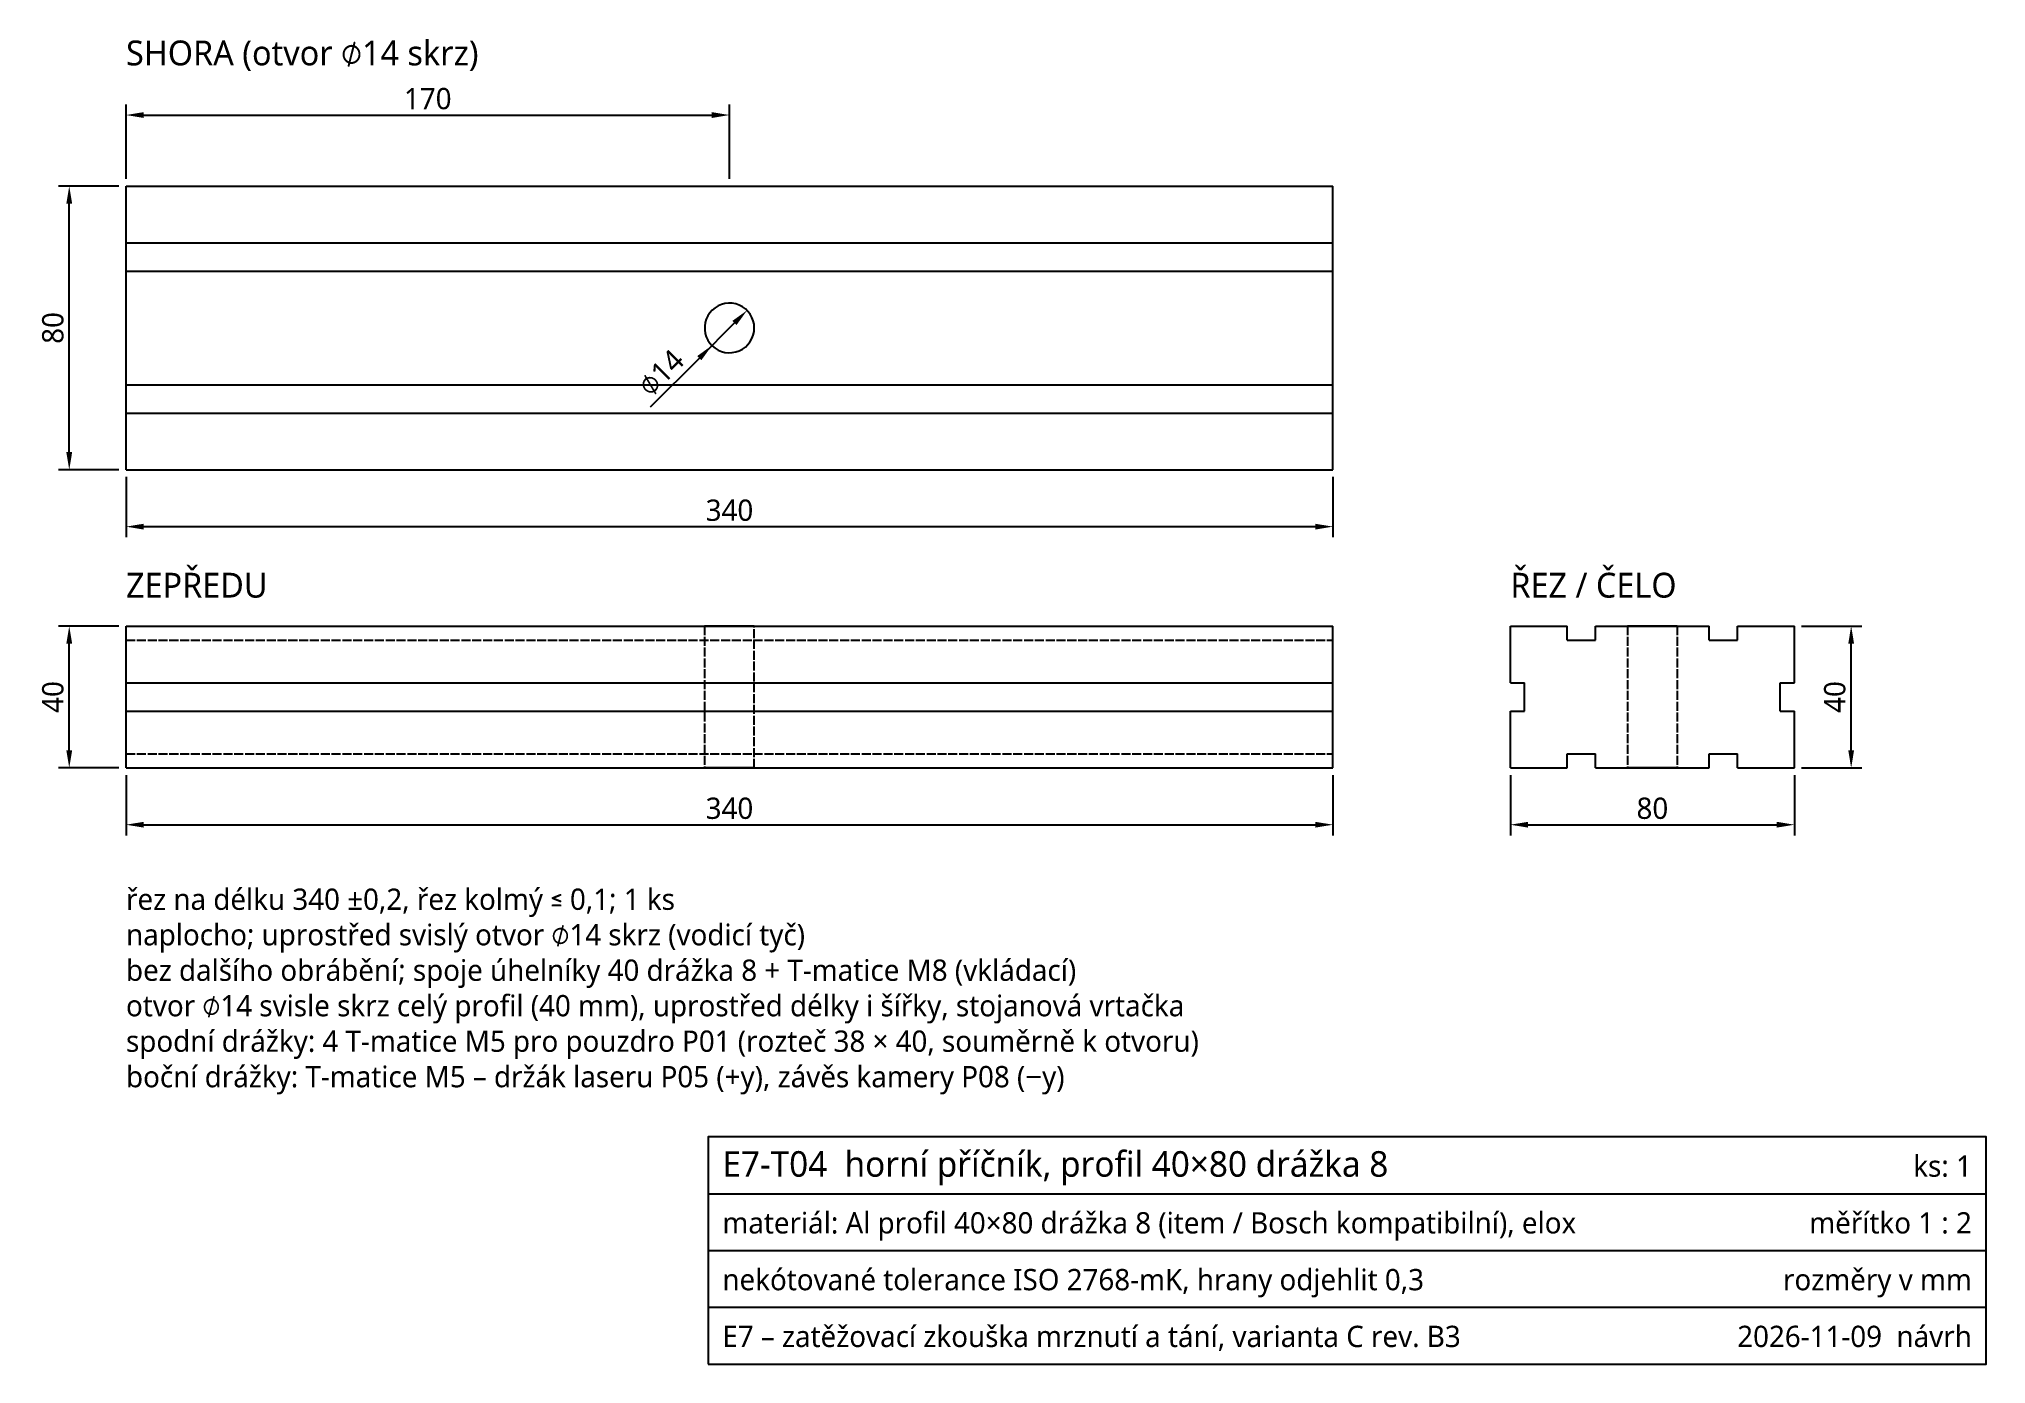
# Model space of a CAD drawing. Header units: millimetres. Extents: x 25 to 574, y 16 to 389.
import ezdxf
from ezdxf.enums import TextEntityAlignment as Align

# ---------------------------------------------------------------- set-up
doc = ezdxf.new("R2010")
doc.units = ezdxf.units.MM
doc.header["$LTSCALE"] = 2
doc.linetypes.add('DASHED', pattern=[1.524, 1.27, -0.254])
for name, color, linetype, true_color in [('DIM', 7, 'CONTINUOUS', 0x000000), ('FRAME', 7, 'CONTINUOUS', 0x000000), ('OUTLINE', 7, 'CONTINUOUS', 0x000000), ('TEXT', 7, 'CONTINUOUS', 0x000000)]:
    doc.layers.add(name, color=color, linetype=linetype, true_color=true_color)
doc.layers.add('HIDDEN', color=8, linetype='DASHED')
doc.styles.add('OpenSans', font='OpenSans-Regular.ttf')
doc.dimstyles.new('E7', dxfattribs={"dimtxt": 6, "dimasz": 5, "dimexe": 3, "dimexo": 2, "dimgap": 1.6, "dimtad": 1, "dimtxsty": 'OpenSans', "dimcen": 2.5, "dimclrd": 256, "dimclre": 256, "dimclrt": 256, "dimazin": 3, "dimtfac": 1, "dimtmove": 0, "dimatfit": 3})

msp = doc.modelspace()

# ---------------------------------------------------------------- linework, layer by layer
at = {"layer": 'FRAME'}
msp.add_lwpolyline([(214, 16), (574, 16), (574, 80), (214, 80)], close=True, dxfattribs=at)
for points in [[(214, 64), (574, 64)], [(214, 48), (574, 48)], [(214, 32), (574, 32)]]:
    msp.add_lwpolyline(points, dxfattribs=at)
at = {"layer": 'HIDDEN'}
for points in [[(50, 220), (50, 224)], [(50, 220), (50, 224)], [(50, 220), (50, 224)], [(50, 220), (50, 224)], [(50, 208), (50, 224)], [(50, 224), (390, 224)], [(50, 224), (390, 224)], [(50, 224), (390, 224)], [(50, 224), (390, 224)], [(50, 224), (390, 224)], [(50, 220), (390, 220)], [(50, 220), (390, 220)], [(50, 220), (390, 220)], [(50, 220), (390, 220)], [(227, 224), (226, 224), (225, 224), (224, 224), (223, 224), (222, 224), (221, 224), (220, 224), (219, 224), (218, 224), (217, 224), (216, 224), (215, 224), (214, 224), (213, 224)], [(213, 224), (214, 224), (215, 224), (216, 224), (217, 224), (218, 224), (219, 224), (220, 224), (221, 224), (222, 224), (223, 224), (224, 224), (225, 224), (226, 224), (227, 224)], [(213, 224), (213, 184)], [(227, 184), (227, 224)], [(390, 220), (390, 224)], [(390, 220), (390, 224)], [(390, 220), (390, 224)], [(390, 220), (390, 224)], [(390, 208), (390, 224)], [(440, 224), (456, 224)], [(440, 208), (440, 224)], [(456, 220), (456, 224)], [(456, 220), (464, 220)], [(464, 220), (464, 224)], [(464, 224), (496, 224)], [(487, 224), (486, 224), (485, 224), (484, 224), (483, 224), (482, 224), (481, 224), (480, 224), (479, 224), (478, 224), (477, 224), (476, 224), (475, 224), (474, 224), (473, 224)], [(473, 224), (473.875, 224), (474.75, 224), (475.625, 224), (476.5, 224), (477.375, 224), (478.25, 224), (479.125, 224), (480, 224)], [(473, 224), (473, 184)], [(480, 224), (480.875, 224), (481.75, 224), (482.625, 224), (483.5, 224), (484.375, 224), (485.25, 224), (486.125, 224), (487, 224)], [(487, 224), (487, 184)], [(496, 220), (496, 224)], [(496, 220), (504, 220)], [(504, 220), (504, 224)], [(504, 224), (520, 224)], [(520, 208), (520, 224)], [(50, 200), (50, 208)], [(50, 208), (390, 208)], [(50, 208), (390, 208)], [(50, 208), (390, 208)], [(390, 200), (390, 208)], [(440, 208), (444, 208)], [(444, 200), (444, 208)], [(516, 208), (520, 208)], [(516, 200), (516, 208)], [(50, 184), (50, 200)], [(50, 200), (390, 200)], [(50, 200), (390, 200)], [(50, 200), (390, 200)], [(390, 184), (390, 200)], [(440, 184), (440, 200)], [(440, 200), (444, 200)], [(516, 200), (520, 200)], [(520, 184), (520, 200)], [(50, 184), (50, 188)], [(50, 184), (50, 188)], [(50, 184), (50, 188)], [(50, 184), (50, 188)], [(50, 188), (390, 188)], [(50, 188), (390, 188)], [(50, 188), (390, 188)], [(50, 188), (390, 188)], [(390, 184), (390, 188)], [(390, 184), (390, 188)], [(390, 184), (390, 188)], [(390, 184), (390, 188)], [(456, 188), (464, 188)], [(456, 184), (456, 188)], [(464, 184), (464, 188)], [(496, 188), (504, 188)], [(496, 184), (496, 188)], [(504, 184), (504, 188)], [(50, 184), (390, 184)], [(50, 184), (390, 184)], [(50, 184), (390, 184)], [(50, 184), (390, 184)], [(50, 184), (390, 184)], [(227, 184), (226, 184), (225, 184), (224, 184), (223, 184), (222, 184), (221, 184), (220, 184), (219, 184), (218, 184), (217, 184), (216, 184), (215, 184), (214, 184), (213, 184)], [(213, 184), (214, 184), (215, 184), (216, 184), (217, 184), (218, 184), (219, 184), (220, 184), (221, 184), (222, 184), (223, 184), (224, 184), (225, 184), (226, 184), (227, 184)], [(440, 184), (456, 184)], [(464, 184), (496, 184)], [(487, 184), (486, 184), (485, 184), (484, 184), (483, 184), (482, 184), (481, 184), (480, 184), (479, 184), (478, 184), (477, 184), (476, 184), (475, 184), (474, 184), (473, 184)], [(473, 184), (473.875, 184), (474.75, 184), (475.625, 184), (476.5, 184), (477.375, 184), (478.25, 184), (479.125, 184), (480, 184)], [(480, 184), (480.875, 184), (481.75, 184), (482.625, 184), (483.5, 184), (484.375, 184), (485.25, 184), (486.125, 184), (487, 184)], [(504, 184), (520, 184)]]:
    msp.add_lwpolyline(points, dxfattribs=at)
at = {"layer": 'OUTLINE'}
for points in [[(50, 332), (50, 348)], [(50, 348), (390, 348)], [(390, 332), (390, 348)], [(50, 324), (50, 332)], [(50, 332), (390, 332)], [(390, 324), (390, 332)], [(50, 292), (50, 324)], [(50, 324), (390, 324)], [(390, 292), (390, 324)], [(227, 308), (226.925, 309.019), (226.703, 310.017), (226.338, 310.971), (225.838, 311.862), (225.213, 312.671), (224.478, 313.381), (223.647, 313.975), (222.738, 314.442), (221.771, 314.772), (220.766, 314.958), (219.744, 314.995), (218.729, 314.884), (217.74, 314.625), (216.799, 314.225), (215.927, 313.693), (215.141, 313.039), (214.46, 312.278), (213.896, 311.426), (213.462, 310.501), (213.167, 309.522), (213.019, 308.511), (213.019, 307.489), (213.167, 306.478), (213.462, 305.499), (213.896, 304.574), (214.46, 303.722), (215.141, 302.961), (215.927, 302.307), (216.799, 301.775), (217.74, 301.375), (218.729, 301.116), (219.744, 301.005), (220.766, 301.042), (221.771, 301.228), (222.738, 301.558), (223.647, 302.025), (224.478, 302.619), (225.213, 303.329), (225.838, 304.138), (226.338, 305.029), (226.703, 305.983), (226.925, 306.981), (227, 308)], [(50, 284), (50, 292)], [(50, 292), (390, 292)], [(390, 284), (390, 292)], [(50, 268), (50, 284)], [(50, 284), (390, 284)], [(390, 268), (390, 284)], [(50, 268), (390, 268)], [(50, 208), (50, 224)], [(50, 224), (390, 224)], [(390, 208), (390, 224)], [(440, 224), (456, 224)], [(440, 208), (440, 224)], [(456, 220), (456, 224)], [(456, 220), (464, 220)], [(464, 220), (464, 224)], [(464, 224), (496, 224)], [(496, 220), (496, 224)], [(496, 220), (504, 220)], [(504, 220), (504, 224)], [(504, 224), (520, 224)], [(520, 208), (520, 224)], [(50, 200), (50, 208)], [(50, 208), (390, 208)], [(390, 200), (390, 208)], [(440, 208), (444, 208)], [(444, 200), (444, 208)], [(516, 208), (520, 208)], [(516, 200), (516, 208)], [(50, 184), (50, 200)], [(50, 200), (390, 200)], [(390, 184), (390, 200)], [(440, 184), (440, 200)], [(440, 200), (444, 200)], [(516, 200), (520, 200)], [(520, 184), (520, 200)], [(456, 188), (464, 188)], [(456, 184), (456, 188)], [(464, 184), (464, 188)], [(496, 188), (504, 188)], [(496, 184), (496, 188)], [(504, 184), (504, 188)], [(50, 184), (390, 184)], [(440, 184), (456, 184)], [(464, 184), (496, 184)], [(504, 184), (520, 184)]]:
    msp.add_lwpolyline(points, dxfattribs=at)

# ---------------------------------------------------------------- texts
at = {"layer": 'TEXT', "style": 'OpenSans'}
for s, height, p in [('SHORA (otvor ⌀14 skrz)', 7, (50, 382)), ('ZEPŘEDU', 7, (50, 232)), ('ŘEZ / ČELO', 7, (440, 232)), ('řez na délku 340 ±0,2, řez kolmý ≤ 0,1; 1 ks', 6, (50, 144)), ('naplocho; uprostřed svislý otvor ⌀14 skrz (vodicí tyč)', 6, (50, 134)), ('bez dalšího obrábění; spoje úhelníky 40 drážka 8 + T-matice M8 (vkládací)', 6, (50, 124)), ('otvor ⌀14 svisle skrz celý profil (40 mm), uprostřed délky i šířky, stojanová vrtačka', 6, (50, 114)), ('spodní drážky: 4 T-matice M5 pro pouzdro P01 (rozteč 38 × 40, souměrně k otvoru)', 6, (50, 104)), ('boční drážky: T-matice M5 – držák laseru P05 (+y), závěs kamery P08 (−y)', 6, (50, 94)), ('E7-T04  horní příčník, profil 40×80 drážka 8', 7.2, (218, 68.8)), ('materiál: Al profil 40×80 drážka 8 (item / Bosch kompatibilní), elox', 6, (218, 52.8)), ('nekótované tolerance ISO 2768-mK, hrany odjehlit 0,3', 6, (218, 36.8)), ('E7 – zatěžovací zkouška mrznutí a tání, varianta C rev. B3', 6, (218, 20.8))]:
    msp.add_text(s, height=height, dxfattribs=at).set_placement(p)
for s, p in [('ks: 1', (570, 68.8)), ('měřítko 1 : 2', (570, 52.8)), ('rozměry v mm', (570, 36.8)), ('2026-11-09  návrh', (570, 20.8))]:
    msp.add_text(s, height=6, dxfattribs=at).set_placement(p, align=Align.RIGHT)

# ---------------------------------------------------------------- dimensions: what is measured, and where the dimension line sits
at = {"layer": 'DIM'}
msp.add_linear_dim(base=(50, 368), p1=(50, 348), p2=(220, 348), text='170', dimstyle='E7', dxfattribs=at).render()
for base, p1, p2 in [((34, 268), (50, 268), (50, 348)), ((34, 184), (50, 184), (50, 224)), ((536, 184), (520, 184), (520, 224))]:
    msp.add_linear_dim(base=base, p1=p1, p2=p2, angle=90, dimstyle='E7', dxfattribs=at).render()
msp.add_diameter_dim_2p(p1=(224.95, 312.95), p2=(215.05, 303.05), text='⌀14', dimstyle='E7', dxfattribs=at).render()
for base, p1, p2 in [((50, 252), (50, 268), (390, 268)), ((50, 168), (50, 184), (390, 184)), ((440, 168), (440, 184), (520, 184))]:
    msp.add_linear_dim(base=base, p1=p1, p2=p2, dimstyle='E7', dxfattribs=at).render()

doc.saveas('drawing.dxf')
